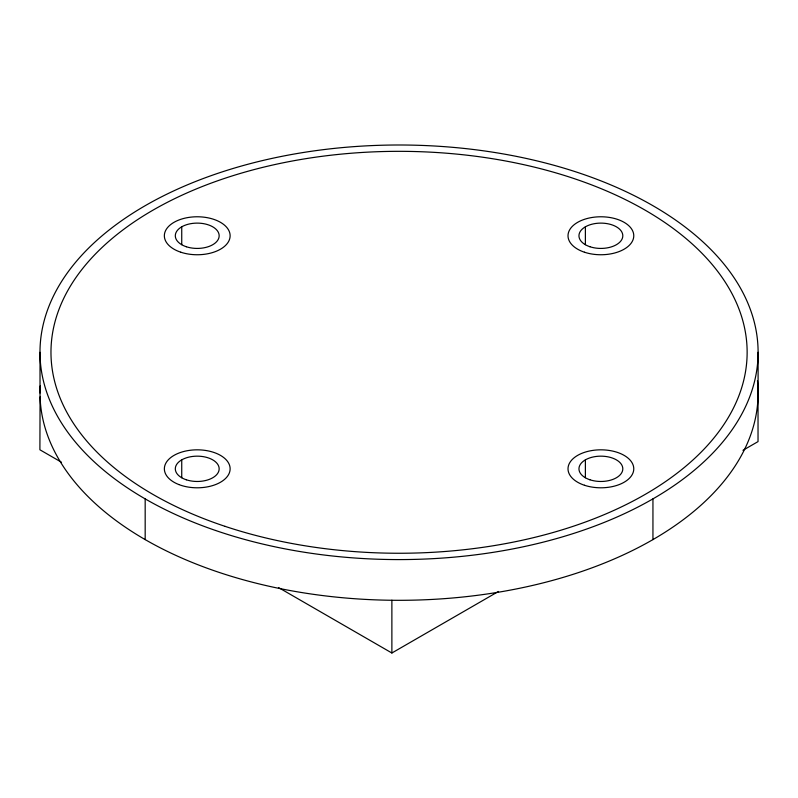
<?xml version="1.0" encoding="UTF-8"?>
<svg xmlns="http://www.w3.org/2000/svg" width="798" height="798" viewBox="0 0 798 798"><rect width="100%" height="100%" fill="white"/><g stroke="black" fill="none" stroke-linecap="round" stroke-linejoin="round"><path stroke-width="1.2" d="M40.02 393.015L40.02 352.287M61.496 462.251L39.9 449.783L40.08 396.895M278.512 587.547L391.878 653.003L498.491 591.448M742.948 450.311L758.03 441.603L758.03 388.826M758.1 352.287L758.1 393.025M652.944 498.87L652.944 539.598M585.383 226.822L585.383 244.687M585.383 459.867L585.383 477.733M391.878 600.216L391.878 653.003M181.735 226.822L181.735 244.687M181.735 459.867L181.735 477.733M145.176 498.87L145.176 539.598M757.462 380.696A359.05 207.29 0 0 1 403.589 600.295A359.05 207.29 0 0 1 40.219 385.923M215.52 530.461A359.05 207.29 0 0 0 758.07 354.97A359.05 207.29 0 0 0 223.57 171.44A359.05 207.29 0 0 0 215.52 530.461M186.273 246.732A21.925 12.658 0 0 0 219.161 235.769A21.925 12.658 0 0 0 186.273 224.807A21.925 12.658 0 0 0 186.273 246.732M186.273 479.778A21.925 12.658 0 0 0 219.161 468.815A21.925 12.658 0 0 0 186.273 457.853A21.925 12.658 0 0 0 186.273 479.778M589.922 246.732A21.925 12.658 0 0 0 622.809 235.769A21.925 12.658 0 0 0 589.922 224.807A21.925 12.658 0 0 0 589.922 246.732M589.922 479.778A21.925 12.658 0 0 0 622.809 468.815A21.925 12.658 0 0 0 589.922 457.853A21.925 12.658 0 0 0 589.922 479.778M225.006 526.331A348.088 200.966 0 0 0 747.137 352.287A348.088 200.966 0 0 0 225.006 178.253A348.088 200.966 0 0 0 225.006 526.331M180.787 252.208A32.888 18.992 0 0 0 230.123 235.769A32.888 18.992 0 0 0 180.787 219.32A32.888 18.992 0 0 0 180.787 252.208M178.802 484.536A32.888 18.992 0 0 0 230.043 470.172A32.888 18.992 0 0 0 182.862 451.738A32.888 18.992 0 0 0 178.802 484.536M584.445 252.208A32.888 18.992 0 0 0 633.772 235.769A32.888 18.992 0 0 0 584.445 219.32A32.888 18.992 0 0 0 584.445 252.208M584.445 485.254A32.888 18.992 0 0 0 633.772 468.815A32.888 18.992 0 0 0 584.445 452.366A32.888 18.992 0 0 0 584.445 485.254"/></g></svg>
